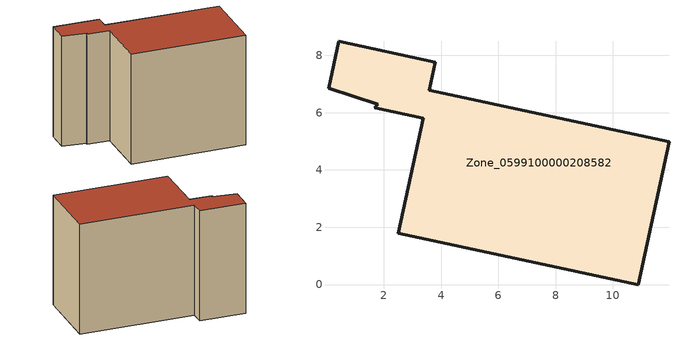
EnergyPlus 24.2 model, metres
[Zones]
Zone_0599100000208582
 floor ground (C_G): 3.58,6.78 11.96,4.98 10.89,0 2.51,1.79 3.37,5.81 1.69,6.17 1.79,6.29 0.07,6.86 0.42,8.49 3.79,7.76 z0
 wall outside (C_F): 2.51,1.79 10.89,0 11.96,4.98 3.58,6.78 3.79,7.76 0.42,8.49 0.07,6.86 1.79,6.29 1.69,6.17 3.37,5.81 2.51,1.79 z0:8.47
 roof outside (C_R): 1.69,6.17 3.37,5.81 2.51,1.79 10.89,0 11.96,4.98 3.58,6.78 3.79,7.76 0.42,8.49 0.07,6.86 1.79,6.29 z8.47
[BUILDING]
Pand.0599100000208582: North Axis=0; Terrain=City; Loads Convergence Tolerance Value=0.04; Temperature Convergence Tolerance Value=0.4; Solar Distribution=FullExterior; Maximum Number of Warmup Days=25; Minimum Number of Warmup Days=1
[Site:Location]
Rotterdam.The.Hague.AP_ZH_NLD Design_Conditions: Latitude=51.96; Longitude=4.45; Time Zone=1; Elevation=-4.5
[SITE:GROUNDTEMPERATURE:BUILDINGSURFACE]
18, 18, 18, 18, 18, 18, 18, 18, 18, 18, 18, 18
[MATERIAL] Thermal Absorptance=0.9; Solar Absorptance=0.7; Visible Absorptance=0.7
Name | Roughness | Thickness | Conductivity | Density | Specific Heat
G.TI.1975-1991 | MediumSmooth | 0.15 | 0.288461 | 540 | 1210
F.TI.1975-1991 | Rough | 0.3 | 0.230769 | 1920 | 840
R.TI.1975-1991 | MediumRough | 0.2 | 0.153846 | 1500 | 1000
[CONSTRUCTION]
C_G: G.TI.1975-1991
C_F: F.TI.1975-1991
C_R: R.TI.1975-1991
[ZONE]
Zone_0599100000208582: Type=1; Multiplier=1; Ceiling Height=Autocalculate; Volume=Autocalculate; Floor Area=autocalculate; Part of Total Floor Area=Yes
[ZONEINFILTRATION:DESIGNFLOWRATE]
Infil_Zone_0599100000208582: Zone or ZoneList or Space or SpaceList=Zone_0599100000208582; Schedule=AlwaysOn; Design Flow Rate Calculation Method=Flow/Area; Flow Rate per Floor Area=0.003; Constant Term Coefficient=1; Temperature Term Coefficient=0; Velocity Term Coefficient=0; Velocity Squared Term Coefficient=0
[HVACTEMPLATE:ZONE:IDEALLOADSAIRSYSTEM]
Zone_0599100000208582: Maximum Heating Supply Air Temperature=50; Minimum Cooling Supply Air Temperature=13; Maximum Heating Supply Air Humidity Ratio=0.0156; Minimum Cooling Supply Air Humidity Ratio=0.0077; Heating Limit=NoLimit; Cooling Limit=NoLimit; Dehumidification Control Type=ConstantSensibleHeatRatio; Cooling Sensible Heat Ratio=0.7; Dehumidification Setpoint=60; Humidification Control Type=None; Humidification Setpoint=30; Outdoor Air Method=None; Outdoor Air Flow Rate per Person=0.00944; Outdoor Air Flow Rate per Zone Floor Area=0; Outdoor Air Flow Rate per Zone=0; Demand Controlled Ventilation Type=None; Outdoor Air Economizer Type=NoEconomizer; Heat Recovery Type=None; Sensible Heat Recovery Effectiveness=0.7; Latent Heat Recovery Effectiveness=0.65
[ZONECONTROL:THERMOSTAT]
ThermostatControl_Zone_0599100000208582: Zone or ZoneList=Zone_0599100000208582; Control Type Schedule=DualSetpointControlType; Control 1=Thermostat_Zone_0599100000208582; Temperature Difference Between Cutout And Setpoint=0
[THERMOSTATSETPOINT:DUALSETPOINT]
Thermostat_Zone_0599100000208582: Heating Setpoint Temperature Schedule=HeatingSetpoint_Zone_0599100000208582; Cooling Setpoint Temperature Schedule=CoolingSetpoint_Zone_0599100000208582
[SCHEDULE:COMPACT]
HeatingSetpoint_Zone_0599100000208582: Through: 12/31, For: AllDays, Until: 24:00, 21
CoolingSetpoint_Zone_0599100000208582: Through: 12/31, For: AllDays, Until: 24:00, 24
DualSetpointControlType: Through: 12/31, For: AllDays, Until: 24:00, 4
AlwaysOn: Through: 12/31, For: AllDays, Until: 24:00, 1
